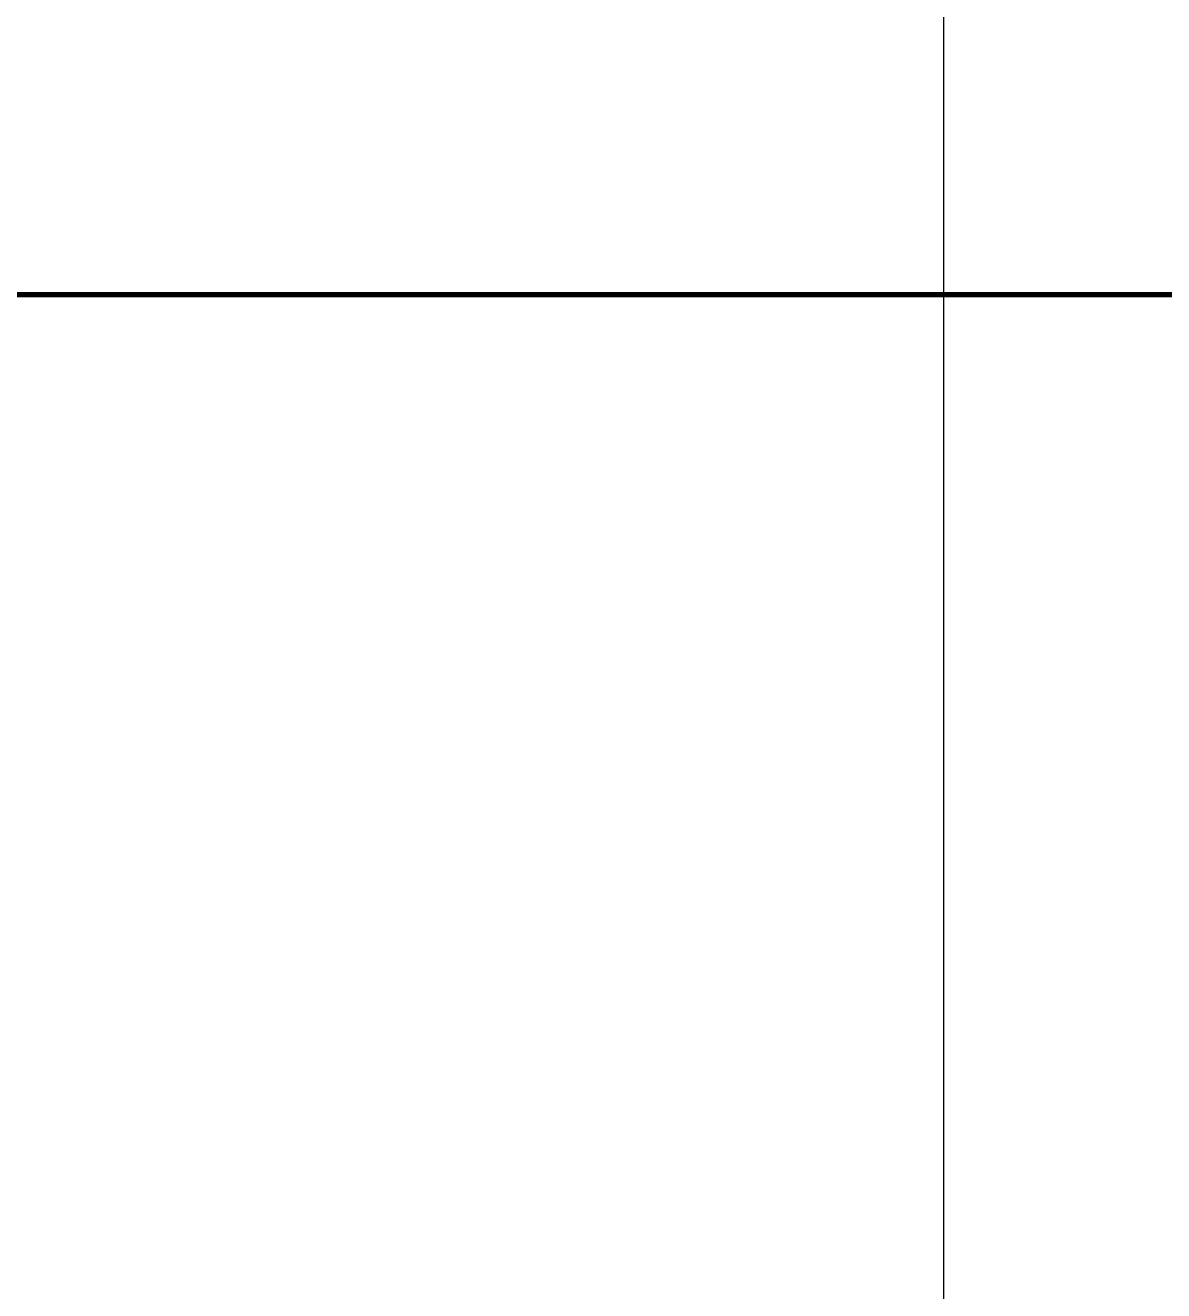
# Model space of a CAD drawing. Header units: millimetres. Extents: x 0 to 2208, y 0 to 420.
# Drawn here: x 586.35 to 590.88, y 375.39 to 380.42 of the extents above; entities that cross this region are included whole.
import ezdxf

# ---------------------------------------------------------------- set-up
doc = ezdxf.new("R2010")
doc.units = ezdxf.units.MM
doc.linetypes.add('IRAM-F-TRAZO-PUNTO', pattern=[20, 15, -2, 1, -2])
for name, color, linetype, lineweight in [('01-VISIBLE', 7, 'CONTINUOUS', 70), ('03-EJE', 1, 'IRAM-F-TRAZO-PUNTO', 18), ('04-COTA', 3, 'CONTINUOUS', 18), ('08-FINA', 5, 'CONTINUOUS', 18)]:
    doc.layers.add(name, color=color, linetype=linetype, lineweight=lineweight)
doc.styles.add('ISO3098', font='isocpeur.ttf')
doc.dimstyles.new('FLAMA-IRAM', dxfattribs={"dimtxt": 3.5, "dimasz": 3.5, "dimexe": 2, "dimexo": 1.5, "dimgap": 1, "dimtad": 1, "dimdec": 1, "dimtxsty": 'ISO3098', "dimblk": 'IRAM_FLECHA', "dimblk1": 'IRAM_FLECHA', "dimblk2": 'IRAM_FLECHA', "dimcen": 2.5, "dimclrd": 256, "dimclre": 256, "dimclrt": 256, "dimazin": 3, "dimtfac": 1, "dimtmove": 0, "dimatfit": 3, "dimlwd": 18, "dimlwe": 18})

# ---------------------------------------------------------------- blocks, each defined once
blk = doc.blocks.new('IRAM_FLECHA')
blk.add_solid([(0, 0), (-1, 0.125), (-1, -0.125)])

msp = doc.modelspace()

# ---------------------------------------------------------------- linework, layer by layer
at = {"layer": '01-VISIBLE'}
msp.add_lwpolyline([(590.9802, 379.3453), (590.8294, 379.3453), (590.6786, 379.3453), (590.5278, 379.3453), (590.377, 379.3453), (590.2262, 379.3453), (590.0754, 379.3453), (589.9246, 379.3453), (589.7738, 379.3453), (589.623, 379.3453), (589.4722, 379.3453), (589.3214, 379.3453), (589.1706, 379.3453), (589.0198, 379.3453), (588.869, 379.3453), (588.7183, 379.3453), (588.5675, 379.3453), (588.4167, 379.3453), (588.2659, 379.3453), (588.1151, 379.3453), (587.9643, 379.3453), (587.8135, 379.3453), (587.6627, 379.3453), (587.5119, 379.3453), (587.3611, 379.3453), (587.2103, 379.3453), (587.0595, 379.3453), (586.9087, 379.3453), (586.7579, 379.3453), (586.6071, 379.3453), (586.4563, 379.3453), (586.3056, 379.3453)], dxfattribs=at)
at = {"layer": '03-EJE'}
msp.add_line((590, 29.6547), (590, 384.3453), dxfattribs=at)
at = {"layer": '08-FINA'}
msp.add_circle((594.8, 372.8453), 12.2083, dxfattribs=at)

# ---------------------------------------------------------------- dimensions: what is measured, and where the dimension line sits
at = {"layer": '04-COTA'}
msp.add_linear_dim(base=(582, 384.3453), p1=(582, 379.3453), p2=(598, 379.3453), dimstyle='FLAMA-IRAM', override={"dimlfac": 2, "dimpost": '%%c<>'}, dxfattribs=at).render()

doc.saveas('drawing.dxf')
